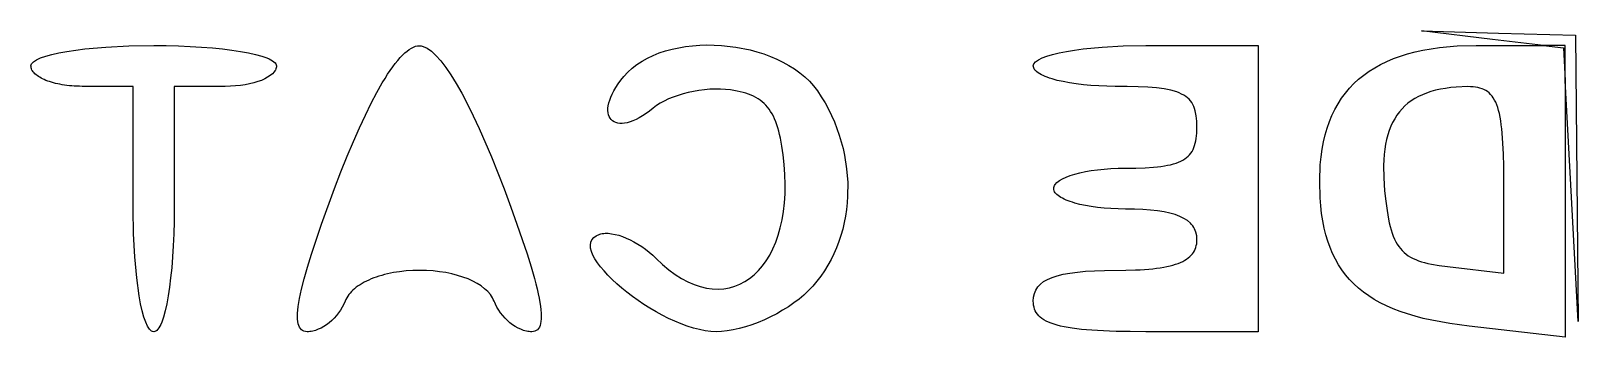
# Model space of a CAD drawing. Extents: x 70.3 to 133.4, y -81.7 to -32.
# Drawn here: x 73.444 to 76.246, y -77.219 to -76.664 of the extents above; entities that cross this region are included whole.
import ezdxf

# ---------------------------------------------------------------- set-up
doc = ezdxf.new("R2010")
doc.units = 0
doc.layers.add('BLACK', color=7, linetype='CONTINUOUS')

msp = doc.modelspace()

# ---------------------------------------------------------------- linework, layer by layer
at = {"layer": 'BLACK', "linetype": 'CONTINUOUS'}
for p, q in [((76.090602, -76.679386), (75.962216, -76.6641)), ((75.962216, -76.6641), (76.101444, -76.667983)), ((76.101444, -76.667983), (76.240669, -76.671867)), ((76.240669, -76.671867), (76.2431, -76.931159)), ((73.481793, -76.706666), (73.494544, -76.703817)), ((73.494544, -76.703817), (73.508851, -76.701192)), ((73.508851, -76.701192), (73.541696, -76.696682)), ((73.541696, -76.696682), (73.579461, -76.693282)), ((73.579461, -76.693282), (73.621278, -76.691135)), ((73.621278, -76.691135), (73.666277, -76.690388)), ((73.666277, -76.690388), (73.68912, -76.690578)), ((73.68912, -76.690578), (73.711277, -76.691135)), ((73.711277, -76.691135), (73.732637, -76.692043)), ((73.732637, -76.692043), (73.753093, -76.693282)), ((73.753093, -76.693282), (73.772537, -76.694834)), ((73.772537, -76.694834), (73.790859, -76.696682)), ((73.790859, -76.696682), (73.807951, -76.698807)), ((73.807951, -76.698807), (73.823704, -76.701192)), ((73.823704, -76.701192), (73.838011, -76.703817)), ((73.838011, -76.703817), (73.850762, -76.706666)), ((74.116837, -76.70795), (74.120995, -76.703954)), ((74.120995, -76.703954), (74.125054, -76.700482)), ((74.125054, -76.700482), (74.129012, -76.697536)), ((74.129012, -76.697536), (74.132866, -76.695122)), ((74.132866, -76.695122), (74.136613, -76.693243)), ((74.136613, -76.693243), (74.140252, -76.691903)), ((74.140252, -76.691903), (74.143779, -76.691108)), ((74.143779, -76.691108), (74.147191, -76.69086)), ((74.147191, -76.69086), (74.150572, -76.691168)), ((74.150572, -76.691168), (74.154076, -76.69203)), ((74.154076, -76.69203), (74.161437, -76.695399)), ((74.161437, -76.695399), (74.169251, -76.700926)), ((74.169251, -76.700926), (74.177493, -76.708569)), ((74.570905, -76.708395), (74.581845, -76.704039)), ((74.581845, -76.704039), (74.59323, -76.70026)), ((74.59323, -76.70026), (74.605011, -76.697053)), ((74.605011, -76.697053), (74.617136, -76.694415)), ((74.617136, -76.694415), (74.629555, -76.692342)), ((74.629555, -76.692342), (74.642216, -76.690831)), ((74.642216, -76.690831), (74.65507, -76.689877)), ((74.65507, -76.689877), (74.668064, -76.689477)), ((74.668064, -76.689477), (74.694271, -76.690324)), ((74.694271, -76.690324), (74.72043, -76.693341)), ((74.72043, -76.693341), (74.746136, -76.698499)), ((74.746136, -76.698499), (74.758691, -76.701871)), ((74.758691, -76.701871), (74.77098, -76.705768)), ((75.293984, -76.706756), (75.30574, -76.703903)), ((75.30574, -76.703903), (75.318913, -76.701269)), ((75.318913, -76.701269), (75.333399, -76.698874)), ((75.333399, -76.698874), (75.349094, -76.696736)), ((75.349094, -76.696736), (75.383692, -76.693311)), ((75.383692, -76.693311), (75.421872, -76.691144)), ((75.421872, -76.691144), (75.462796, -76.690388)), ((75.462796, -76.690388), (75.666525, -76.690388)), ((75.666525, -76.690388), (75.666525, -77.208971)), ((75.936796, -76.705652), (75.950382, -76.702071)), ((75.950382, -76.702071), (75.964529, -76.698969)), ((75.964529, -76.698969), (75.994506, -76.6942)), ((75.994506, -76.6942), (76.026729, -76.69134)), ((76.026729, -76.69134), (76.061204, -76.690388)), ((76.061204, -76.690388), (76.183008, -76.690388)), ((76.183008, -76.690388), (76.090602, -76.679386)), ((76.183008, -76.690388), (76.218991, -76.694672)), ((76.22215, -76.690388), (76.183008, -76.690388)), ((76.218991, -76.694672), (76.22215, -76.753696)), ((76.22215, -76.753696), (76.22215, -76.690388)), ((73.444028, -76.727429), (73.444315, -76.725513)), ((73.444149, -76.729328), (73.444028, -76.727429)), ((73.444508, -76.731203), (73.444149, -76.729328)), ((73.444315, -76.725513), (73.445167, -76.723622)), ((73.4451, -76.733051), (73.444508, -76.731203)), ((73.445918, -76.73487), (73.4451, -76.733051)), ((73.445167, -76.723622), (73.448513, -76.719929)), ((73.448513, -76.719929), (73.453957, -76.716369)), ((73.453957, -76.716369), (73.461391, -76.71296)), ((73.461391, -76.71296), (73.470706, -76.709719)), ((73.470706, -76.709719), (73.481793, -76.706666)), ((73.850762, -76.706666), (73.86185, -76.709719)), ((73.86185, -76.709719), (73.871164, -76.71296)), ((73.871164, -76.71296), (73.875123, -76.714645)), ((73.875123, -76.714645), (73.878598, -76.716369)), ((73.878598, -76.716369), (73.881576, -76.718132)), ((73.881576, -76.718132), (73.884042, -76.719929)), ((73.884042, -76.719929), (73.885985, -76.72176)), ((73.885985, -76.72176), (73.887389, -76.723622)), ((73.887456, -76.733051), (73.886638, -76.73487)), ((73.887389, -76.723622), (73.888241, -76.725513)), ((73.888048, -76.731203), (73.887456, -76.733051)), ((73.888407, -76.729328), (73.888048, -76.731203)), ((73.888241, -76.725513), (73.888528, -76.727429)), ((73.888528, -76.727429), (73.888407, -76.729328)), ((74.094649, -76.735621), (74.099264, -76.729075)), ((74.099264, -76.729075), (74.103793, -76.723031)), ((74.103793, -76.723031), (74.108233, -76.717492)), ((74.108233, -76.717492), (74.112582, -76.712464)), ((74.112582, -76.712464), (74.116837, -76.70795)), ((74.177493, -76.708569), (74.186137, -76.718286)), ((74.186137, -76.718286), (74.19516, -76.730036)), ((74.19516, -76.730036), (74.204536, -76.743777)), ((74.524683, -76.738952), (74.532628, -76.731658)), ((74.532628, -76.731658), (74.541274, -76.724959)), ((74.541274, -76.724959), (74.550569, -76.718851)), ((74.550569, -76.718851), (74.560463, -76.713331)), ((74.560463, -76.713331), (74.570905, -76.708395)), ((74.77098, -76.705768), (74.782952, -76.710184)), ((74.782952, -76.710184), (74.794555, -76.715116)), ((74.794555, -76.715116), (74.80574, -76.720561)), ((74.80574, -76.720561), (74.816455, -76.726515)), ((74.816455, -76.726515), (74.826649, -76.732974)), ((74.826649, -76.732974), (74.836272, -76.739934)), ((75.259067, -76.727429), (75.259334, -76.725531)), ((75.259261, -76.729328), (75.259067, -76.727429)), ((75.259836, -76.731203), (75.259261, -76.729328)), ((75.259334, -76.725531), (75.260124, -76.723656)), ((75.260783, -76.733051), (75.259836, -76.731203)), ((75.260124, -76.723656), (75.263225, -76.719989)), ((75.262091, -76.73487), (75.260783, -76.733051)), ((75.263225, -76.719989), (75.268266, -76.716446)), ((75.268266, -76.716446), (75.275143, -76.713047)), ((75.275143, -76.713047), (75.28375, -76.709811)), ((75.28375, -76.709811), (75.293984, -76.706756)), ((75.867021, -76.737214), (75.877254, -76.730752)), ((75.877254, -76.730752), (75.888045, -76.724772)), ((75.888045, -76.724772), (75.899395, -76.719272)), ((75.899395, -76.719272), (75.911303, -76.714252)), ((75.911303, -76.714252), (75.92377, -76.709712)), ((75.92377, -76.709712), (75.936796, -76.705652)), ((73.446956, -76.736658), (73.445918, -76.73487)), ((73.448209, -76.738413), (73.446956, -76.736658)), ((73.44967, -76.740132), (73.448209, -76.738413)), ((73.451335, -76.741812), (73.44967, -76.740132)), ((73.453195, -76.743452), (73.451335, -76.741812)), ((73.455247, -76.745048), (73.453195, -76.743452)), ((73.457483, -76.746599), (73.455247, -76.745048)), ((73.459899, -76.748102), (73.457483, -76.746599)), ((73.462487, -76.749556), (73.459899, -76.748102)), ((73.465242, -76.750956), (73.462487, -76.749556)), ((73.468158, -76.752302), (73.465242, -76.750956)), ((73.47123, -76.75359), (73.468158, -76.752302)), ((73.47445, -76.754819), (73.47123, -76.75359)), ((73.477814, -76.755985), (73.47445, -76.754819)), ((73.481316, -76.757087), (73.477814, -76.755985)), ((73.484948, -76.758123), (73.481316, -76.757087)), ((73.488707, -76.759089), (73.484948, -76.758123)), ((73.492584, -76.759983), (73.488707, -76.759089)), ((73.496576, -76.760804), (73.492584, -76.759983)), ((73.500675, -76.761548), (73.496576, -76.760804)), ((73.83997, -76.759983), (73.83188, -76.761548)), ((73.847607, -76.758123), (73.83997, -76.759983)), ((73.854741, -76.755985), (73.847607, -76.758123)), ((73.861325, -76.75359), (73.854741, -76.755985)), ((73.867313, -76.750956), (73.861325, -76.75359)), ((73.872657, -76.748102), (73.867313, -76.750956)), ((73.877309, -76.745048), (73.872657, -76.748102)), ((73.881221, -76.741812), (73.877309, -76.745048)), ((73.884347, -76.738413), (73.881221, -76.741812)), ((73.8856, -76.736658), (73.884347, -76.738413)), ((73.886638, -76.73487), (73.8856, -76.736658)), ((74.070361, -76.775727), (74.080308, -76.758226)), ((74.080308, -76.758226), (74.085168, -76.750201)), ((74.085168, -76.750201), (74.089949, -76.742664)), ((74.089949, -76.742664), (74.094649, -76.735621)), ((74.204536, -76.743777), (74.214241, -76.759467)), ((74.214241, -76.759467), (74.22425, -76.777065)), ((74.503249, -76.766363), (74.507423, -76.760043)), ((74.507423, -76.760043), (74.512166, -76.753533)), ((74.512166, -76.753533), (74.51749, -76.746846)), ((74.51749, -76.746846), (74.524683, -76.738952)), ((74.836272, -76.739934), (74.845272, -76.747392)), ((74.845272, -76.747392), (74.853598, -76.755344)), ((74.853598, -76.755344), (74.861201, -76.763785)), ((75.263753, -76.736658), (75.262091, -76.73487)), ((75.265757, -76.738413), (75.263753, -76.736658)), ((75.268096, -76.740132), (75.265757, -76.738413)), ((75.270758, -76.741812), (75.268096, -76.740132)), ((75.273736, -76.743452), (75.270758, -76.741812)), ((75.277018, -76.745048), (75.273736, -76.743452)), ((75.280596, -76.746599), (75.277018, -76.745048)), ((75.284461, -76.748102), (75.280596, -76.746599)), ((75.288602, -76.749556), (75.284461, -76.748102)), ((75.29301, -76.750956), (75.288602, -76.749556)), ((75.302591, -76.75359), (75.29301, -76.750956)), ((75.313126, -76.755985), (75.302591, -76.75359)), ((75.324541, -76.758123), (75.313126, -76.755985)), ((75.336758, -76.759983), (75.324541, -76.758123)), ((75.349703, -76.761548), (75.336758, -76.759983)), ((75.831654, -76.767881), (75.839661, -76.75949)), ((75.839661, -76.75949), (75.848225, -76.751583)), ((75.848225, -76.751583), (75.857344, -76.744157)), ((75.857344, -76.744157), (75.867021, -76.737214)), ((76.22215, -76.753696), (76.22215, -77.102767)), ((76.23226, -76.942561), (76.22215, -76.753696)), ((73.504876, -76.762214), (73.500675, -76.761548)), ((73.509172, -76.762799), (73.504876, -76.762214)), ((73.513559, -76.7633), (73.509172, -76.762799)), ((73.518029, -76.763715), (73.513559, -76.7633)), ((73.522577, -76.764042), (73.518029, -76.763715)), ((73.527198, -76.764279), (73.522577, -76.764042)), ((73.531884, -76.764423), (73.527198, -76.764279)), ((73.536631, -76.764471), (73.531884, -76.764423)), ((73.629237, -76.764471), (73.536631, -76.764471)), ((73.629237, -76.986721), (73.629237, -76.764471)), ((73.795922, -76.764471), (73.703319, -76.764471)), ((73.703319, -76.764471), (73.703319, -76.986721)), ((73.805356, -76.764279), (73.795922, -76.764471)), ((73.814525, -76.763715), (73.805356, -76.764279)), ((73.823382, -76.762799), (73.814525, -76.763715)), ((73.83188, -76.761548), (73.823382, -76.762799)), ((74.060129, -76.795133), (74.070361, -76.775727)), ((74.22425, -76.777065), (74.234538, -76.796528)), ((74.491977, -76.789456), (74.494008, -76.784038)), ((74.494008, -76.784038), (74.496554, -76.778374)), ((74.496554, -76.778374), (74.499631, -76.772478)), ((74.499631, -76.772478), (74.503249, -76.766363)), ((74.598729, -76.787367), (74.590854, -76.791103)), ((74.607091, -76.783932), (74.598729, -76.787367)), ((74.615867, -76.780816), (74.607091, -76.783932)), ((74.624986, -76.778035), (74.615867, -76.780816)), ((74.634376, -76.775607), (74.624986, -76.778035)), ((74.643966, -76.773547), (74.634376, -76.775607)), ((74.653684, -76.771873), (74.643966, -76.773547)), ((74.663458, -76.770603), (74.653684, -76.771873)), ((74.673217, -76.769752), (74.663458, -76.770603)), ((74.682889, -76.769338), (74.673217, -76.769752)), ((74.692402, -76.769379), (74.682889, -76.769338)), ((74.701684, -76.76989), (74.692402, -76.769379)), ((74.710665, -76.770888), (74.701684, -76.76989)), ((74.722619, -76.772906), (74.710665, -76.770888)), ((74.728215, -76.774115), (74.722619, -76.772906)), ((74.733565, -76.775468), (74.728215, -76.774115)), ((74.738675, -76.776974), (74.733565, -76.775468)), ((74.74355, -76.778641), (74.738675, -76.776974)), ((74.748198, -76.780476), (74.74355, -76.778641)), ((74.752624, -76.78249), (74.748198, -76.780476)), ((74.756833, -76.78469), (74.752624, -76.78249)), ((74.760833, -76.787084), (74.756833, -76.78469)), ((74.764628, -76.78968), (74.760833, -76.787084)), ((74.861201, -76.763785), (74.868028, -76.772713)), ((74.868028, -76.772713), (74.875224, -76.783482)), ((74.875224, -76.783482), (74.881912, -76.794502)), ((75.363298, -76.762799), (75.349703, -76.761548)), ((75.377469, -76.763715), (75.363298, -76.762799)), ((75.39214, -76.764279), (75.377469, -76.763715)), ((75.407233, -76.764471), (75.39214, -76.764279)), ((75.429245, -76.764625), (75.407233, -76.764471)), ((75.44905, -76.765122), (75.429245, -76.764625)), ((75.466757, -76.766018), (75.44905, -76.765122)), ((75.482474, -76.767365), (75.466757, -76.766018)), ((75.496311, -76.769219), (75.482474, -76.767365)), ((75.508375, -76.771634), (75.496311, -76.769219)), ((75.518774, -76.774663), (75.508375, -76.771634)), ((75.523384, -76.776425), (75.518774, -76.774663)), ((75.527619, -76.778362), (75.523384, -76.776425)), ((75.531492, -76.780479), (75.527619, -76.778362)), ((75.535016, -76.782784), (75.531492, -76.780479)), ((75.538206, -76.785283), (75.535016, -76.782784)), ((75.541075, -76.787984), (75.538206, -76.785283)), ((75.543637, -76.790893), (75.541075, -76.787984)), ((75.810961, -76.795952), (75.817304, -76.786111)), ((75.817304, -76.786111), (75.824201, -76.776754)), ((75.824201, -76.776754), (75.831654, -76.767881)), ((75.949789, -76.786663), (75.94344, -76.790744)), ((75.956533, -76.782944), (75.949789, -76.786663)), ((75.963673, -76.779586), (75.956533, -76.782944)), ((75.971212, -76.776585), (75.963673, -76.779586)), ((75.979153, -76.773937), (75.971212, -76.776585)), ((75.987498, -76.77164), (75.979153, -76.773937)), ((75.99625, -76.76969), (75.987498, -76.77164)), ((76.005411, -76.768084), (75.99625, -76.76969)), ((76.014985, -76.766819), (76.005411, -76.768084)), ((76.024973, -76.765892), (76.014985, -76.766819)), ((76.046202, -76.765038), (76.024973, -76.765892)), ((76.050994, -76.765094), (76.046202, -76.765038)), ((76.055558, -76.765355), (76.050994, -76.765094)), ((76.059898, -76.765835), (76.055558, -76.765355)), ((76.064019, -76.766547), (76.059898, -76.765835)), ((76.067927, -76.767504), (76.064019, -76.766547)), ((76.071626, -76.768718), (76.067927, -76.767504)), ((76.075121, -76.770204), (76.071626, -76.768718)), ((76.078418, -76.771974), (76.075121, -76.770204)), ((76.081521, -76.774041), (76.078418, -76.771974)), ((76.084436, -76.776418), (76.081521, -76.774041)), ((76.087167, -76.779118), (76.084436, -76.776418)), ((76.08972, -76.782155), (76.087167, -76.779118)), ((76.0921, -76.785541), (76.08972, -76.782155)), ((76.09431, -76.78929), (76.0921, -76.785541)), ((74.038888, -76.839524), (74.049631, -76.81641)), ((74.049631, -76.81641), (74.060129, -76.795133)), ((74.234538, -76.796528), (74.245081, -76.817816)), ((74.488758, -76.808381), (74.488854, -76.804089)), ((74.489113, -76.812356), (74.488758, -76.808381)), ((74.488854, -76.804089), (74.489413, -76.799495)), ((74.489907, -76.816002), (74.489113, -76.812356)), ((74.489413, -76.799495), (74.49045, -76.794613)), ((74.491126, -76.819303), (74.489907, -76.816002)), ((74.49045, -76.794613), (74.491977, -76.789456)), ((74.557778, -76.813916), (74.551534, -76.818021)), ((74.564226, -76.80923), (74.557778, -76.813916)), ((74.570864, -76.803948), (74.564226, -76.80923)), ((74.57685, -76.79941), (74.570864, -76.803948)), ((74.583537, -76.795123), (74.57685, -76.79941)), ((74.590854, -76.791103), (74.583537, -76.795123)), ((74.768225, -76.792488), (74.764628, -76.78968)), ((74.771631, -76.795515), (74.768225, -76.792488)), ((74.77485, -76.798769), (74.771631, -76.795515)), ((74.777889, -76.80226), (74.77485, -76.798769)), ((74.780754, -76.805995), (74.777889, -76.80226)), ((74.783452, -76.809983), (74.780754, -76.805995)), ((74.785987, -76.814232), (74.783452, -76.809983)), ((74.788366, -76.81875), (74.785987, -76.814232)), ((74.881912, -76.794502), (74.888094, -76.805753)), ((74.888094, -76.805753), (74.893772, -76.817212)), ((75.545904, -76.794016), (75.543637, -76.790893)), ((75.547892, -76.797361), (75.545904, -76.794016)), ((75.549612, -76.800934), (75.547892, -76.797361)), ((75.551079, -76.804743), (75.549612, -76.800934)), ((75.552307, -76.808793), (75.551079, -76.804743)), ((75.554098, -76.817646), (75.552307, -76.808793)), ((75.795254, -76.828382), (75.799937, -76.817087)), ((75.799937, -76.817087), (75.805172, -76.806277)), ((75.805172, -76.806277), (75.810961, -76.795952)), ((75.917516, -76.816713), (75.913478, -76.823041)), ((75.921933, -76.810767), (75.917516, -76.816713)), ((75.926731, -76.805201), (75.921933, -76.810767)), ((75.931914, -76.80001), (75.926731, -76.805201)), ((75.937482, -76.795192), (75.931914, -76.80001)), ((75.94344, -76.790744), (75.937482, -76.795192)), ((76.096358, -76.793413), (76.09431, -76.78929)), ((76.098247, -76.797926), (76.096358, -76.793413)), ((76.099982, -76.80284), (76.098247, -76.797926)), ((76.10157, -76.808168), (76.099982, -76.80284)), ((76.103014, -76.813925), (76.10157, -76.808168)), ((76.104319, -76.820122), (76.103014, -76.813925)), ((74.027919, -76.864442), (74.038888, -76.839524)), ((74.245081, -76.817816), (74.255853, -76.840885)), ((74.255853, -76.840885), (74.27799, -76.892205)), ((74.492756, -76.822246), (74.491126, -76.819303)), ((74.494786, -76.824816), (74.492756, -76.822246)), ((74.497201, -76.827001), (74.494786, -76.824816)), ((74.499989, -76.828786), (74.497201, -76.827001)), ((74.503137, -76.830156), (74.499989, -76.828786)), ((74.506632, -76.831099), (74.503137, -76.830156)), ((74.51046, -76.831599), (74.506632, -76.831099)), ((74.514609, -76.831644), (74.51046, -76.831599)), ((74.519066, -76.831219), (74.514609, -76.831644)), ((74.523817, -76.83031), (74.519066, -76.831219)), ((74.528849, -76.828904), (74.523817, -76.83031)), ((74.53415, -76.826985), (74.528849, -76.828904)), ((74.539707, -76.824542), (74.53415, -76.826985)), ((74.545506, -76.821558), (74.539707, -76.824542)), ((74.551534, -76.818021), (74.545506, -76.821558)), ((74.790595, -76.823546), (74.788366, -76.81875)), ((74.79268, -76.828628), (74.790595, -76.823546)), ((74.794628, -76.834004), (74.79268, -76.828628)), ((74.796443, -76.839684), (74.794628, -76.834004)), ((74.798132, -76.845674), (74.796443, -76.839684)), ((74.893772, -76.817212), (74.898944, -76.828858)), ((74.898944, -76.828858), (74.903614, -76.840669)), ((74.903614, -76.840669), (74.907782, -76.852624)), ((75.555092, -76.827549), (75.554098, -76.817646)), ((75.5554, -76.838555), (75.555092, -76.827549)), ((75.555097, -76.84927), (75.555326, -76.844044)), ((75.555326, -76.844044), (75.5554, -76.838555)), ((75.787547, -76.85243), (75.791125, -76.840163)), ((75.791125, -76.840163), (75.795254, -76.828382)), ((75.903611, -76.844351), (75.901062, -76.85224)), ((75.906528, -76.836856), (75.903611, -76.844351)), ((75.909816, -76.829754), (75.906528, -76.836856)), ((75.913478, -76.823041), (75.909816, -76.829754)), ((76.105491, -76.826773), (76.104319, -76.820122)), ((76.106536, -76.833891), (76.105491, -76.826773)), ((76.107456, -76.841488), (76.106536, -76.833891)), ((76.108259, -76.849579), (76.107456, -76.841488)), ((74.016744, -76.89113), (74.027919, -76.864442)), ((74.799702, -76.851984), (74.798132, -76.845674)), ((74.801157, -76.858621), (74.799702, -76.851984)), ((74.80375, -76.872913), (74.801157, -76.858621)), ((74.80596, -76.888616), (74.80375, -76.872913)), ((74.907782, -76.852624), (74.911448, -76.864701)), ((74.911448, -76.864701), (74.914614, -76.876878)), ((75.549902, -76.875431), (75.551273, -76.87166)), ((75.551273, -76.87166), (75.552429, -76.867661)), ((75.552429, -76.867661), (75.553379, -76.863429)), ((75.553379, -76.863429), (75.554134, -76.858956)), ((75.554134, -76.858956), (75.554703, -76.854239)), ((75.554703, -76.854239), (75.555097, -76.84927)), ((75.782046, -76.878422), (75.784521, -76.865183)), ((75.784521, -76.865183), (75.787547, -76.85243)), ((75.89706, -76.869216), (75.895602, -76.87831)), ((75.898879, -76.860527), (75.89706, -76.869216)), ((75.901062, -76.85224), (75.898879, -76.860527)), ((76.108948, -76.858176), (76.108259, -76.849579)), ((76.109529, -76.867291), (76.108948, -76.858176)), ((76.110387, -76.887133), (76.109529, -76.867291)), ((74.005384, -76.919554), (74.016744, -76.89113)), ((74.27799, -76.892205), (74.30075, -76.950152)), ((74.807833, -76.905797), (74.80596, -76.888616)), ((74.914614, -76.876878), (74.91728, -76.889133)), ((74.91728, -76.889133), (74.92112, -76.913794)), ((75.522071, -76.901876), (75.526161, -76.900066)), ((75.526161, -76.900066), (75.529934, -76.898086)), ((75.529934, -76.898086), (75.533399, -76.89593)), ((75.533399, -76.89593), (75.536567, -76.893593)), ((75.536567, -76.893593), (75.539448, -76.891068)), ((75.539448, -76.891068), (75.542052, -76.88835)), ((75.542052, -76.88835), (75.544389, -76.885433)), ((75.544389, -76.885433), (75.54647, -76.882312)), ((75.54647, -76.882312), (75.548304, -76.87898)), ((75.548304, -76.87898), (75.549902, -76.875431)), ((75.778748, -76.906363), (75.780122, -76.892149)), ((75.780122, -76.892149), (75.782046, -76.878422)), ((75.893759, -76.897724), (75.893368, -76.908051)), ((75.894503, -76.887812), (75.893759, -76.897724)), ((75.895602, -76.87831), (75.894503, -76.887812)), ((76.110872, -76.909207), (76.110387, -76.887133)), ((73.993859, -76.94968), (74.005384, -76.919554)), ((74.809209, -76.92424), (74.807833, -76.905797)), ((74.809752, -76.942041), (74.809209, -76.92424)), ((74.92112, -76.913794), (74.922973, -76.938511)), ((75.311816, -76.932061), (75.318328, -76.929006)), ((75.318328, -76.929006), (75.325809, -76.926153)), ((75.325809, -76.926153), (75.334192, -76.923519)), ((75.334192, -76.923519), (75.343411, -76.921124)), ((75.343411, -76.921124), (75.353399, -76.918986)), ((75.353399, -76.918986), (75.364089, -76.917126)), ((75.364089, -76.917126), (75.375416, -76.915561)), ((75.375416, -76.915561), (75.387312, -76.91431)), ((75.387312, -76.91431), (75.399711, -76.913394)), ((75.399711, -76.913394), (75.412548, -76.91283)), ((75.412548, -76.91283), (75.425754, -76.912638)), ((75.425754, -76.912638), (75.444506, -76.912465)), ((75.444506, -76.912465), (75.461457, -76.911914)), ((75.461457, -76.911914), (75.476691, -76.91094)), ((75.476691, -76.91094), (75.483689, -76.91028)), ((75.483689, -76.91028), (75.490288, -76.909496)), ((75.490288, -76.909496), (75.496498, -76.908583)), ((75.496498, -76.908583), (75.502329, -76.907535)), ((75.502329, -76.907535), (75.507792, -76.906346)), ((75.507792, -76.906346), (75.512896, -76.905011)), ((75.512896, -76.905011), (75.517652, -76.903523)), ((75.517652, -76.903523), (75.522071, -76.901876)), ((75.77765, -76.936256), (75.778748, -76.906363)), ((75.893368, -76.908051), (75.893637, -76.92996)), ((76.111025, -76.933618), (76.110872, -76.909207)), ((73.970421, -77.013974), (73.993859, -76.94968)), ((74.30075, -76.950152), (74.31303, -76.983226)), ((74.809491, -76.959178), (74.809752, -76.942041)), ((74.922973, -76.938511), (74.92285, -76.963109)), ((75.296108, -76.94968), (75.296278, -76.947781)), ((75.296278, -76.951578), (75.296108, -76.94968)), ((75.296278, -76.947781), (75.296781, -76.945906)), ((75.296781, -76.953453), (75.296278, -76.951578)), ((75.296781, -76.945906), (75.297609, -76.944058)), ((75.297609, -76.955301), (75.296781, -76.953453)), ((75.297609, -76.944058), (75.298755, -76.942239)), ((75.298755, -76.95712), (75.297609, -76.955301)), ((75.298755, -76.942239), (75.301962, -76.938696)), ((75.300208, -76.958908), (75.298755, -76.95712)), ((75.301962, -76.938696), (75.306338, -76.935297)), ((75.306338, -76.935297), (75.311816, -76.932061)), ((75.778536, -76.966688), (75.77765, -76.936256)), ((75.893637, -76.92996), (75.895288, -76.953564)), ((75.895288, -76.953564), (75.897292, -76.972479)), ((76.111025, -77.102767), (76.111025, -76.933618)), ((76.24553, -77.19045), (76.23226, -76.942561)), ((76.2431, -76.931159), (76.24553, -77.19045)), ((74.31303, -76.983226), (74.324049, -77.013831)), ((74.806665, -76.991383), (74.808452, -76.975632)), ((74.808452, -76.975632), (74.809491, -76.959178)), ((74.922049, -76.97531), (74.920756, -76.987417)), ((74.92285, -76.963109), (74.922049, -76.97531)), ((75.301962, -76.960663), (75.300208, -76.958908)), ((75.304009, -76.962382), (75.301962, -76.960663)), ((75.306338, -76.964062), (75.304009, -76.962382)), ((75.308944, -76.965702), (75.306338, -76.964062)), ((75.311816, -76.967298), (75.308944, -76.965702)), ((75.314947, -76.968849), (75.311816, -76.967298)), ((75.318328, -76.970352), (75.314947, -76.968849)), ((75.321952, -76.971806), (75.318328, -76.970352)), ((75.325809, -76.973206), (75.321952, -76.971806)), ((75.329892, -76.974552), (75.325809, -76.973206)), ((75.334192, -76.97584), (75.329892, -76.974552)), ((75.343411, -76.978235), (75.334192, -76.97584)), ((75.353399, -76.980373), (75.343411, -76.978235)), ((75.364089, -76.982233), (75.353399, -76.980373)), ((75.375416, -76.983798), (75.364089, -76.982233)), ((75.387312, -76.985049), (75.375416, -76.983798)), ((75.399711, -76.985965), (75.387312, -76.985049)), ((75.779657, -76.981083), (75.778536, -76.966688)), ((75.78124, -76.994942), (75.779657, -76.981083)), ((75.897292, -76.972479), (75.899565, -76.98952)), ((73.629984, -77.031721), (73.629237, -76.986721)), ((73.703129, -77.009565), (73.702571, -77.031721)), ((73.703319, -76.986721), (73.703129, -77.009565)), ((74.800952, -77.020691), (74.804155, -77.006409)), ((74.804155, -77.006409), (74.806665, -76.991383)), ((74.916701, -77.011261), (74.91394, -77.022954)), ((74.918973, -76.999408), (74.916701, -77.011261)), ((74.920756, -76.987417), (74.918973, -76.999408)), ((75.412548, -76.986529), (75.399711, -76.985965)), ((75.425754, -76.986721), (75.412548, -76.986529)), ((75.442132, -76.986919), (75.425754, -76.986721)), ((75.457321, -76.987517), (75.442132, -76.986919)), ((75.471342, -76.988524), (75.457321, -76.987517)), ((75.48421, -76.989946), (75.471342, -76.988524)), ((75.495946, -76.991792), (75.48421, -76.989946)), ((75.506566, -76.99407), (75.495946, -76.991792)), ((75.516088, -76.996786), (75.506566, -76.99407)), ((75.524532, -76.99995), (75.516088, -76.996786)), ((75.531914, -77.003569), (75.524532, -76.99995)), ((75.538254, -77.00765), (75.531914, -77.003569)), ((75.543568, -77.012201), (75.538254, -77.00765)), ((75.545847, -77.014656), (75.543568, -77.012201)), ((75.783296, -77.008272), (75.78124, -76.994942)), ((75.785831, -77.021083), (75.783296, -77.008272)), ((75.899565, -76.98952), (75.902195, -77.004792)), ((75.902195, -77.004792), (75.903672, -77.011799)), ((75.903672, -77.011799), (75.905271, -77.018404)), ((73.63213, -77.073538), (73.629984, -77.031721)), ((73.702571, -77.031721), (73.701664, -77.053082)), ((73.952072, -77.068296), (73.970421, -77.013974)), ((74.324049, -77.013831), (74.333817, -77.042013)), ((74.459845, -77.042344), (74.463144, -77.038352)), ((74.463144, -77.038352), (74.467813, -77.035008)), ((74.467813, -77.035008), (74.473915, -77.032362)), ((74.473915, -77.032362), (74.476229, -77.031692)), ((74.476229, -77.031692), (74.478666, -77.031183)), ((74.478666, -77.031183), (74.481218, -77.030831)), ((74.481218, -77.030831), (74.48388, -77.030633)), ((74.48388, -77.030633), (74.489503, -77.03069)), ((74.489503, -77.03069), (74.495485, -77.031331)), ((74.495485, -77.031331), (74.501773, -77.032532)), ((74.501773, -77.032532), (74.508313, -77.034273)), ((74.508313, -77.034273), (74.515054, -77.03653)), ((74.515054, -77.03653), (74.521944, -77.03928)), ((74.521944, -77.03928), (74.528929, -77.042502)), ((74.792574, -77.046941), (74.797082, -77.034208)), ((74.797082, -77.034208), (74.800952, -77.020691)), ((74.910692, -77.034467), (74.906957, -77.045778)), ((74.91394, -77.022954), (74.910692, -77.034467)), ((75.547876, -77.017231), (75.545847, -77.014656)), ((75.549658, -77.019927), (75.547876, -77.017231)), ((75.551195, -77.022746), (75.549658, -77.019927)), ((75.552489, -77.025688), (75.551195, -77.022746)), ((75.553543, -77.028755), (75.552489, -77.025688)), ((75.554939, -77.035265), (75.553543, -77.028755)), ((75.5554, -77.042284), (75.554939, -77.035265)), ((75.788856, -77.033382), (75.785831, -77.021083)), ((75.792378, -77.045179), (75.788856, -77.033382)), ((75.905271, -77.018404), (75.907004, -77.02462)), ((75.907004, -77.02462), (75.908882, -77.030461)), ((75.908882, -77.030461), (75.910915, -77.03594)), ((75.910915, -77.03594), (75.913115, -77.04107)), ((75.913115, -77.04107), (75.915493, -77.045866)), ((73.701664, -77.053082), (73.700425, -77.073538)), ((73.944781, -77.091852), (73.952072, -77.068296)), ((74.333817, -77.042013), (74.342343, -77.06782)), ((74.342343, -77.06782), (74.349635, -77.091296)), ((74.457115, -77.052064), (74.457856, -77.046931)), ((74.457562, -77.057689), (74.457115, -77.052064)), ((74.459134, -77.063756), (74.457562, -77.057689)), ((74.457856, -77.046931), (74.459845, -77.042344)), ((74.46177, -77.070215), (74.459134, -77.063756)), ((74.528929, -77.042502), (74.535958, -77.046172)), ((74.535958, -77.046172), (74.542978, -77.050268)), ((74.542978, -77.050268), (74.549936, -77.054767)), ((74.549936, -77.054767), (74.556781, -77.059648)), ((74.556781, -77.059648), (74.56346, -77.064887)), ((74.56346, -77.064887), (74.569921, -77.070461)), ((74.781751, -77.069969), (74.787454, -77.058867)), ((74.787454, -77.058867), (74.792574, -77.046941)), ((74.898031, -77.067704), (74.892842, -77.078277)), ((74.902736, -77.056864), (74.898031, -77.067704)), ((74.906957, -77.045778), (74.902736, -77.056864)), ((75.545084, -77.070488), (75.547297, -77.067895)), ((75.547297, -77.067895), (75.549233, -77.06517)), ((75.549233, -77.06517), (75.550896, -77.062312)), ((75.550896, -77.062312), (75.552291, -77.059321)), ((75.552291, -77.059321), (75.553422, -77.056192)), ((75.553422, -77.056192), (75.554294, -77.052926)), ((75.554294, -77.052926), (75.554911, -77.049521)), ((75.554911, -77.049521), (75.555278, -77.045974)), ((75.555278, -77.045974), (75.5554, -77.042284)), ((75.796406, -77.05648), (75.792378, -77.045179)), ((75.800948, -77.067295), (75.796406, -77.05648)), ((75.806014, -77.077633), (75.800948, -77.067295)), ((75.915493, -77.045866), (75.91806, -77.050339)), ((75.91806, -77.050339), (75.920826, -77.054504)), ((75.920826, -77.054504), (75.923804, -77.058374)), ((75.923804, -77.058374), (75.927003, -77.061962)), ((75.927003, -77.061962), (75.930436, -77.065282)), ((75.930436, -77.065282), (75.934113, -77.068346)), ((75.934113, -77.068346), (75.938045, -77.071169)), ((73.63553, -77.111303), (73.63213, -77.073538)), ((73.698872, -77.092981), (73.697024, -77.111303)), ((73.700425, -77.073538), (73.698872, -77.092981)), ((73.93873, -77.113077), (73.944781, -77.091852)), ((74.349635, -77.091296), (74.355703, -77.112489)), ((74.465409, -77.077012), (74.46177, -77.070215)), ((74.46999, -77.084097), (74.465409, -77.077012)), ((74.475451, -77.09142), (74.46999, -77.084097)), ((74.481732, -77.098927), (74.475451, -77.09142)), ((74.569921, -77.070461), (74.57611, -77.076349)), ((74.57611, -77.076349), (74.587686, -77.087284)), ((74.587686, -77.087284), (74.599259, -77.096967)), ((74.599259, -77.096967), (74.6108, -77.105417)), ((74.761416, -77.098115), (74.768704, -77.089613)), ((74.768704, -77.089613), (74.775492, -77.080224)), ((74.775492, -77.080224), (74.781751, -77.069969)), ((74.887171, -77.088561), (74.881018, -77.098534)), ((74.892842, -77.078277), (74.887171, -77.088561)), ((75.426532, -77.097663), (75.444323, -77.097105)), ((75.444323, -77.097105), (75.452665, -77.096681)), ((75.452665, -77.096681), (75.460643, -77.096158)), ((75.460643, -77.096158), (75.468263, -77.095534)), ((75.468263, -77.095534), (75.475529, -77.094808)), ((75.475529, -77.094808), (75.482444, -77.093978)), ((75.482444, -77.093978), (75.489015, -77.093042)), ((75.489015, -77.093042), (75.495245, -77.091999)), ((75.495245, -77.091999), (75.501139, -77.090847)), ((75.501139, -77.090847), (75.506702, -77.089584)), ((75.506702, -77.089584), (75.511937, -77.088208)), ((75.511937, -77.088208), (75.51685, -77.086719)), ((75.51685, -77.086719), (75.521445, -77.085113)), ((75.521445, -77.085113), (75.525726, -77.08339)), ((75.525726, -77.08339), (75.529698, -77.081548)), ((75.529698, -77.081548), (75.533366, -77.079585)), ((75.533366, -77.079585), (75.536734, -77.077499)), ((75.536734, -77.077499), (75.539807, -77.075288)), ((75.539807, -77.075288), (75.542588, -77.072952)), ((75.542588, -77.072952), (75.545084, -77.070488)), ((75.811612, -77.0875), (75.806014, -77.077633)), ((75.817749, -77.096906), (75.811612, -77.0875)), ((75.824436, -77.105859), (75.817749, -77.096906)), ((75.938045, -77.071169), (75.942243, -77.073764)), ((75.942243, -77.073764), (75.946719, -77.076143)), ((75.946719, -77.076143), (75.951483, -77.078321)), ((75.951483, -77.078321), (75.956547, -77.08031)), ((75.956547, -77.08031), (75.961921, -77.082124)), ((75.961921, -77.082124), (75.967616, -77.083777)), ((75.967616, -77.083777), (75.973644, -77.085281)), ((75.973644, -77.085281), (75.980016, -77.086651)), ((75.980016, -77.086651), (75.993835, -77.089038)), ((75.993835, -77.089038), (76.009161, -77.091046)), ((76.009161, -77.091046), (76.111025, -77.102767)), ((73.64004, -77.144148), (73.63553, -77.111303)), ((73.697024, -77.111303), (73.694899, -77.128395)), ((73.93391, -77.132025), (73.93873, -77.113077)), ((74.039929, -77.123724), (74.036429, -77.126053)), ((74.043616, -77.121479), (74.039929, -77.123724)), ((74.047486, -77.11932), (74.043616, -77.121479)), ((74.051532, -77.117249), (74.047486, -77.11932)), ((74.055748, -77.115269), (74.051532, -77.117249)), ((74.060129, -77.113382), (74.055748, -77.115269)), ((74.064669, -77.111591), (74.060129, -77.113382)), ((74.069361, -77.109899), (74.064669, -77.111591)), ((74.0742, -77.108306), (74.069361, -77.109899)), ((74.07918, -77.106817), (74.0742, -77.108306)), ((74.084295, -77.105433), (74.07918, -77.106817)), ((74.08954, -77.104156), (74.084295, -77.105433)), ((74.100394, -77.101936), (74.08954, -77.104156)), ((74.111696, -77.100176), (74.100394, -77.101936)), ((74.123398, -77.098895), (74.111696, -77.100176)), ((74.135454, -77.098112), (74.123398, -77.098895)), ((74.147817, -77.097846), (74.135454, -77.098112)), ((74.160181, -77.098112), (74.147817, -77.097846)), ((74.172237, -77.098895), (74.160181, -77.098112)), ((74.183939, -77.100176), (74.172237, -77.098895)), ((74.195241, -77.101936), (74.183939, -77.100176)), ((74.206096, -77.104156), (74.195241, -77.101936)), ((74.216456, -77.106817), (74.206096, -77.104156)), ((74.226275, -77.109899), (74.216456, -77.106817)), ((74.235507, -77.113382), (74.226275, -77.109899)), ((74.244104, -77.117249), (74.235507, -77.113382)), ((74.25202, -77.121479), (74.244104, -77.117249)), ((74.259208, -77.126053), (74.25202, -77.121479)), ((74.355703, -77.112489), (74.358281, -77.122243)), ((74.358281, -77.122243), (74.360556, -77.131444)), ((74.48877, -77.106569), (74.481732, -77.098927)), ((74.496505, -77.114293), (74.48877, -77.106569)), ((74.504874, -77.122048), (74.496505, -77.114293)), ((74.513818, -77.129784), (74.504874, -77.122048)), ((74.6108, -77.105417), (74.622283, -77.112655)), ((74.622283, -77.112655), (74.63368, -77.118702)), ((74.63368, -77.118702), (74.644963, -77.123577)), ((74.644963, -77.123577), (74.656104, -77.127301)), ((74.718432, -77.126613), (74.727809, -77.12285)), ((74.727809, -77.12285), (74.736824, -77.118098)), ((74.736824, -77.118098), (74.745448, -77.112378)), ((74.745448, -77.112378), (74.753655, -77.10571)), ((74.753655, -77.10571), (74.761416, -77.098115)), ((74.867271, -77.117462), (74.859679, -77.126374)), ((74.874384, -77.108175), (74.867271, -77.117462)), ((74.881018, -77.098534), (74.874384, -77.108175)), ((75.26717, -77.127798), (75.271879, -77.12274)), ((75.271879, -77.12274), (75.277733, -77.118194)), ((75.277733, -77.118194), (75.284768, -77.114144)), ((75.284768, -77.114144), (75.293022, -77.110579)), ((75.293022, -77.110579), (75.302529, -77.107484)), ((75.302529, -77.107484), (75.313327, -77.104846)), ((75.313327, -77.104846), (75.325451, -77.102651)), ((75.325451, -77.102651), (75.338938, -77.100885)), ((75.338938, -77.100885), (75.353823, -77.099535)), ((75.353823, -77.099535), (75.370143, -77.098588)), ((75.370143, -77.098588), (75.387934, -77.09803)), ((75.387934, -77.09803), (75.426532, -77.097663)), ((75.831681, -77.114367), (75.824436, -77.105859)), ((75.839491, -77.122438), (75.831681, -77.114367)), ((75.847876, -77.130082), (75.839491, -77.122438)), ((76.22215, -77.102767), (76.22215, -77.218606)), ((73.642665, -77.158455), (73.64004, -77.144148)), ((73.692515, -77.144148), (73.689889, -77.158455)), ((73.694899, -77.128395), (73.692515, -77.144148)), ((73.927922, -77.163304), (73.930311, -77.148749)), ((73.930311, -77.148749), (73.93391, -77.132025)), ((74.014347, -77.150376), (74.013047, -77.153409)), ((74.015893, -77.147404), (74.014347, -77.150376)), ((74.01768, -77.144493), (74.015893, -77.147404)), ((74.019701, -77.141646), (74.01768, -77.144493)), ((74.021951, -77.138866), (74.019701, -77.141646)), ((74.024424, -77.136156), (74.021951, -77.138866)), ((74.027114, -77.133516), (74.024424, -77.136156)), ((74.030015, -77.130951), (74.027114, -77.133516)), ((74.033122, -77.128462), (74.030015, -77.130951)), ((74.036429, -77.126053), (74.033122, -77.128462)), ((74.265621, -77.130951), (74.259208, -77.126053)), ((74.271213, -77.136156), (74.265621, -77.130951)), ((74.275936, -77.141646), (74.271213, -77.136156)), ((74.279744, -77.147404), (74.275936, -77.141646)), ((74.28129, -77.150376), (74.279744, -77.147404)), ((74.28259, -77.153409), (74.28129, -77.150376)), ((74.360556, -77.131444), (74.362529, -77.140097)), ((74.362529, -77.140097), (74.364202, -77.148208)), ((74.364202, -77.148208), (74.365575, -77.155782)), ((74.523274, -77.137449), (74.513818, -77.129784)), ((74.533181, -77.144991), (74.523274, -77.137449)), ((74.543478, -77.152359), (74.533181, -77.144991)), ((74.554104, -77.159502), (74.543478, -77.152359)), ((74.656104, -77.127301), (74.667076, -77.129895)), ((74.667076, -77.129895), (74.677851, -77.131378)), ((74.677851, -77.131378), (74.688402, -77.131771)), ((74.688402, -77.131771), (74.698701, -77.131094)), ((74.698701, -77.131094), (74.70872, -77.129368)), ((74.70872, -77.129368), (74.718432, -77.126613)), ((74.834837, -77.14977), (74.82546, -77.156855)), ((74.843582, -77.142435), (74.834837, -77.14977)), ((74.851609, -77.134888), (74.843582, -77.142435)), ((74.859679, -77.126374), (74.851609, -77.134888)), ((75.259067, -77.153409), (75.259556, -77.146172)), ((75.259556, -77.146172), (75.261045, -77.1395)), ((75.261045, -77.1395), (75.263571, -77.13338)), ((75.263571, -77.13338), (75.265234, -77.130522)), ((75.265234, -77.130522), (75.26717, -77.127798)), ((75.856845, -77.137306), (75.847876, -77.130082)), ((75.866405, -77.144118), (75.856845, -77.137306)), ((75.876566, -77.150527), (75.866405, -77.144118)), ((75.887336, -77.156542), (75.876566, -77.150527)), ((73.645514, -77.171206), (73.642665, -77.158455)), ((73.648567, -77.182293), (73.645514, -77.171206)), ((73.68704, -77.171206), (73.683987, -77.182293)), ((73.689889, -77.158455), (73.68704, -77.171206)), ((73.926733, -77.175743), (73.927922, -77.163304)), ((73.926733, -77.186121), (73.926733, -77.175743)), ((73.997149, -77.179837), (73.993005, -77.184418)), ((74.001019, -77.174983), (73.997149, -77.179837)), ((74.004579, -77.169884), (74.001019, -77.174983)), ((74.007794, -77.16457), (74.004579, -77.169884)), ((74.010628, -77.159069), (74.007794, -77.16457)), ((74.013047, -77.153409), (74.010628, -77.159069)), ((74.283744, -77.156257), (74.28259, -77.153409)), ((74.285006, -77.159069), (74.283744, -77.156257)), ((74.287834, -77.16457), (74.285006, -77.159069)), ((74.291039, -77.169884), (74.287834, -77.16457)), ((74.294585, -77.174983), (74.291039, -77.169884)), ((74.298438, -77.179837), (74.294585, -77.174983)), ((74.302562, -77.184418), (74.298438, -77.179837)), ((74.365575, -77.155782), (74.366651, -77.162826)), ((74.366651, -77.162826), (74.367429, -77.169346)), ((74.367429, -77.169346), (74.367911, -77.175346)), ((74.367911, -77.175346), (74.368098, -77.180833)), ((74.368098, -77.180833), (74.367991, -77.185813)), ((74.564997, -77.166368), (74.554104, -77.159502)), ((74.576096, -77.172907), (74.564997, -77.166368)), ((74.587339, -77.179066), (74.576096, -77.172907)), ((74.598666, -77.184795), (74.587339, -77.179066)), ((74.794391, -77.176234), (74.78334, -77.181942)), ((74.805152, -77.170126), (74.794391, -77.176234)), ((74.815536, -77.163653), (74.805152, -77.170126)), ((74.82546, -77.156855), (74.815536, -77.163653)), ((75.259208, -77.157321), (75.259067, -77.153409)), ((75.259637, -77.161062), (75.259208, -77.157321)), ((75.260366, -77.164635), (75.259637, -77.161062)), ((75.261406, -77.168043), (75.260366, -77.164635)), ((75.262769, -77.171288), (75.261406, -77.168043)), ((75.264466, -77.174375), (75.262769, -77.171288)), ((75.266508, -77.177307), (75.264466, -77.174375)), ((75.268906, -77.180085), (75.266508, -77.177307)), ((75.271672, -77.182714), (75.268906, -77.180085)), ((75.898723, -77.16217), (75.887336, -77.156542)), ((75.910737, -77.16742), (75.898723, -77.16217)), ((75.923385, -77.1723), (75.910737, -77.16742)), ((75.936677, -77.176818), (75.923385, -77.1723)), ((75.950621, -77.180984), (75.936677, -77.176818)), ((75.965225, -77.184805), (75.950621, -77.180984)), ((73.651808, -77.191608), (73.648567, -77.182293)), ((73.655217, -77.199041), (73.651808, -77.191608)), ((73.658777, -77.204486), (73.655217, -77.199041)), ((73.66247, -77.207832), (73.658777, -77.204486)), ((73.66436, -77.208684), (73.66247, -77.207832)), ((73.666277, -77.208971), (73.66436, -77.208684)), ((73.668194, -77.208684), (73.666277, -77.208971)), ((73.670084, -77.207832), (73.668194, -77.208684)), ((73.671946, -77.206428), (73.670084, -77.207832)), ((73.673777, -77.204486), (73.671946, -77.206428)), ((73.675574, -77.202019), (73.673777, -77.204486)), ((73.677337, -77.199041), (73.675574, -77.202019)), ((73.679061, -77.195566), (73.677337, -77.199041)), ((73.680746, -77.191608), (73.679061, -77.195566)), ((73.683987, -77.182293), (73.680746, -77.191608)), ((73.927913, -77.194491), (73.926733, -77.186121)), ((73.930262, -77.200907), (73.927913, -77.194491)), ((73.93377, -77.205423), (73.930262, -77.200907)), ((73.935955, -77.206985), (73.93377, -77.205423)), ((73.938426, -77.208093), (73.935955, -77.206985)), ((73.94422, -77.208971), (73.938426, -77.208093)), ((73.946682, -77.208898), (73.94422, -77.208971)), ((73.949169, -77.208683), (73.946682, -77.208898)), ((73.951676, -77.208328), (73.949169, -77.208683)), ((73.954198, -77.207837), (73.951676, -77.208328)), ((73.95673, -77.207214), (73.954198, -77.207837)), ((73.959269, -77.206462), (73.95673, -77.207214)), ((73.961809, -77.205585), (73.959269, -77.206462)), ((73.964347, -77.204587), (73.961809, -77.205585)), ((73.969398, -77.202239), (73.964347, -77.204587)), ((73.974387, -77.199448), (73.969398, -77.202239)), ((73.979277, -77.196242), (73.974387, -77.199448)), ((73.984033, -77.19265), (73.979277, -77.196242)), ((73.988621, -77.188699), (73.984033, -77.19265)), ((73.993005, -77.184418), (73.988621, -77.188699)), ((74.306922, -77.188699), (74.302562, -77.184418)), ((74.311484, -77.19265), (74.306922, -77.188699)), ((74.316212, -77.196242), (74.311484, -77.19265)), ((74.321072, -77.199448), (74.316212, -77.196242)), ((74.326027, -77.202239), (74.321072, -77.199448)), ((74.331043, -77.204587), (74.326027, -77.202239)), ((74.333563, -77.205585), (74.331043, -77.204587)), ((74.336085, -77.206462), (74.333563, -77.205585)), ((74.338605, -77.207214), (74.336085, -77.206462)), ((74.341118, -77.207837), (74.338605, -77.207214)), ((74.34362, -77.208328), (74.341118, -77.207837)), ((74.346106, -77.208683), (74.34362, -77.208328)), ((74.348573, -77.208898), (74.346106, -77.208683)), ((74.351015, -77.208971), (74.348573, -77.208898)), ((74.353998, -77.208748), (74.351015, -77.208971)), ((74.356698, -77.208075), (74.353998, -77.208748)), ((74.359114, -77.206947), (74.356698, -77.208075)), ((74.361246, -77.205358), (74.359114, -77.206947)), ((74.363091, -77.203302), (74.361246, -77.205358)), ((74.36465, -77.200773), (74.363091, -77.203302)), ((74.36592, -77.197765), (74.36465, -77.200773)), ((74.366902, -77.194273), (74.36592, -77.197765)), ((74.367592, -77.190291), (74.366902, -77.194273)), ((74.367991, -77.185813), (74.367592, -77.190291)), ((74.610015, -77.190042), (74.598666, -77.184795)), ((74.621324, -77.194756), (74.610015, -77.190042)), ((74.632533, -77.198886), (74.621324, -77.194756)), ((74.64358, -77.20238), (74.632533, -77.198886)), ((74.654403, -77.205186), (74.64358, -77.20238)), ((74.664942, -77.207255), (74.654403, -77.205186)), ((74.675135, -77.208533), (74.664942, -77.207255)), ((74.684921, -77.208971), (74.675135, -77.208533)), ((74.694739, -77.208587), (74.684921, -77.208971)), ((74.705035, -77.207459), (74.694739, -77.208587)), ((74.715725, -77.205626), (74.705035, -77.207459)), ((74.726723, -77.203125), (74.715725, -77.205626)), ((74.737943, -77.199996), (74.726723, -77.203125)), ((74.749301, -77.196274), (74.737943, -77.199996)), ((74.76071, -77.192), (74.749301, -77.196274)), ((74.772085, -77.187209), (74.76071, -77.192)), ((74.78334, -77.181942), (74.772085, -77.187209)), ((75.274818, -77.185196), (75.271672, -77.182714)), ((75.278353, -77.187535), (75.274818, -77.185196)), ((75.28229, -77.189733), (75.278353, -77.187535)), ((75.286641, -77.191795), (75.28229, -77.189733)), ((75.291415, -77.193722), (75.286641, -77.191795)), ((75.296625, -77.195517), (75.291415, -77.193722)), ((75.302282, -77.197185), (75.296625, -77.195517)), ((75.308397, -77.198728), (75.302282, -77.197185)), ((75.314982, -77.200149), (75.308397, -77.198728)), ((75.322048, -77.201451), (75.314982, -77.200149)), ((75.329605, -77.202637), (75.322048, -77.201451)), ((75.337666, -77.203711), (75.329605, -77.202637)), ((75.346242, -77.204675), (75.337666, -77.203711)), ((75.355344, -77.205533), (75.346242, -77.204675)), ((75.364983, -77.206288), (75.355344, -77.205533)), ((75.375171, -77.206942), (75.364983, -77.206288)), ((75.385918, -77.207499), (75.375171, -77.206942)), ((75.397237, -77.207961), (75.385918, -77.207499)), ((75.409139, -77.208333), (75.397237, -77.207961)), ((75.434735, -77.208816), (75.409139, -77.208333)), ((75.462796, -77.208971), (75.434735, -77.208816)), ((75.666525, -77.208971), (75.462796, -77.208971)), ((75.980499, -77.188289), (75.965225, -77.184805)), ((76.013087, -77.194281), (75.980499, -77.188289)), ((76.048456, -77.199028), (76.013087, -77.194281)), ((76.22215, -77.218606), (76.048456, -77.199028))]:
    msp.add_line(p, q, dxfattribs=at)

doc.saveas('drawing.dxf')
